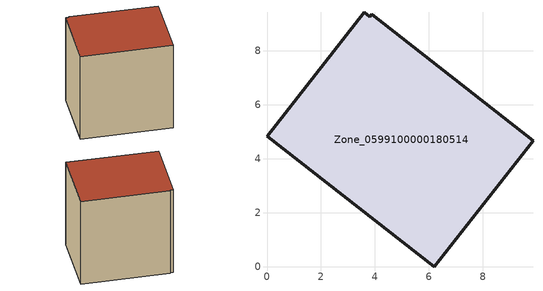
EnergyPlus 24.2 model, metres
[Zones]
Zone_0599100000180514
 floor ground (C_G): 3.6,9.44 3.82,9.27 3.89,9.35 9.86,4.68 6.21,0 0,4.84 z3.2
 wall outside (C_F): 6.21,0 9.86,4.68 3.89,9.35 3.82,9.27 3.6,9.44 0,4.84 6.21,0 z3.2:11.42
 roof outside (C_R): 3.82,9.27 3.6,9.44 0,4.84 6.21,0 9.86,4.68 3.89,9.35 z11.42
[BUILDING]
Pand.0599100000180514: North Axis=0; Terrain=City; Loads Convergence Tolerance Value=0.04; Temperature Convergence Tolerance Value=0.4; Solar Distribution=FullExterior; Maximum Number of Warmup Days=25; Minimum Number of Warmup Days=1
[Site:Location]
Rotterdam.The.Hague.AP_ZH_NLD Design_Conditions: Latitude=51.96; Longitude=4.45; Time Zone=1; Elevation=-4.5
[SITE:GROUNDTEMPERATURE:BUILDINGSURFACE]
18, 18, 18, 18, 18, 18, 18, 18, 18, 18, 18, 18
[MATERIAL] Thermal Absorptance=0.9; Solar Absorptance=0.7; Visible Absorptance=0.7
Name | Roughness | Thickness | Conductivity | Density | Specific Heat
G.TI.1946-1964 | MediumSmooth | 0.15 | 1 | 540 | 1210
F.TI.1946-1964 | Rough | 0.3 | 0.857143 | 1920 | 840
R.TI.1946-1964 | MediumRough | 0.2 | 0.277778 | 1500 | 1000
[CONSTRUCTION]
C_G: G.TI.1946-1964
C_F: F.TI.1946-1964
C_R: R.TI.1946-1964
[ZONE]
Zone_0599100000180514: Type=1; Multiplier=1; Ceiling Height=Autocalculate; Volume=Autocalculate; Floor Area=autocalculate; Part of Total Floor Area=Yes
[ZONEINFILTRATION:DESIGNFLOWRATE]
Infil_Zone_0599100000180514: Zone or ZoneList or Space or SpaceList=Zone_0599100000180514; Schedule=AlwaysOn; Design Flow Rate Calculation Method=Flow/Area; Flow Rate per Floor Area=0.003; Constant Term Coefficient=1; Temperature Term Coefficient=0; Velocity Term Coefficient=0; Velocity Squared Term Coefficient=0
[HVACTEMPLATE:ZONE:IDEALLOADSAIRSYSTEM]
Zone_0599100000180514: Maximum Heating Supply Air Temperature=50; Minimum Cooling Supply Air Temperature=13; Maximum Heating Supply Air Humidity Ratio=0.0156; Minimum Cooling Supply Air Humidity Ratio=0.0077; Heating Limit=NoLimit; Cooling Limit=NoLimit; Dehumidification Control Type=ConstantSensibleHeatRatio; Cooling Sensible Heat Ratio=0.7; Dehumidification Setpoint=60; Humidification Control Type=None; Humidification Setpoint=30; Outdoor Air Method=None; Outdoor Air Flow Rate per Person=0.00944; Outdoor Air Flow Rate per Zone Floor Area=0; Outdoor Air Flow Rate per Zone=0; Demand Controlled Ventilation Type=None; Outdoor Air Economizer Type=NoEconomizer; Heat Recovery Type=None; Sensible Heat Recovery Effectiveness=0.7; Latent Heat Recovery Effectiveness=0.65
[ZONECONTROL:THERMOSTAT]
ThermostatControl_Zone_0599100000180514: Zone or ZoneList=Zone_0599100000180514; Control Type Schedule=DualSetpointControlType; Control 1=Thermostat_Zone_0599100000180514; Temperature Difference Between Cutout And Setpoint=0
[THERMOSTATSETPOINT:DUALSETPOINT]
Thermostat_Zone_0599100000180514: Heating Setpoint Temperature Schedule=HeatingSetpoint_Zone_0599100000180514; Cooling Setpoint Temperature Schedule=CoolingSetpoint_Zone_0599100000180514
[SCHEDULE:COMPACT]
HeatingSetpoint_Zone_0599100000180514: Through: 12/31, For: AllDays, Until: 24:00, 21
CoolingSetpoint_Zone_0599100000180514: Through: 12/31, For: AllDays, Until: 24:00, 24
DualSetpointControlType: Through: 12/31, For: AllDays, Until: 24:00, 4
AlwaysOn: Through: 12/31, For: AllDays, Until: 24:00, 1
